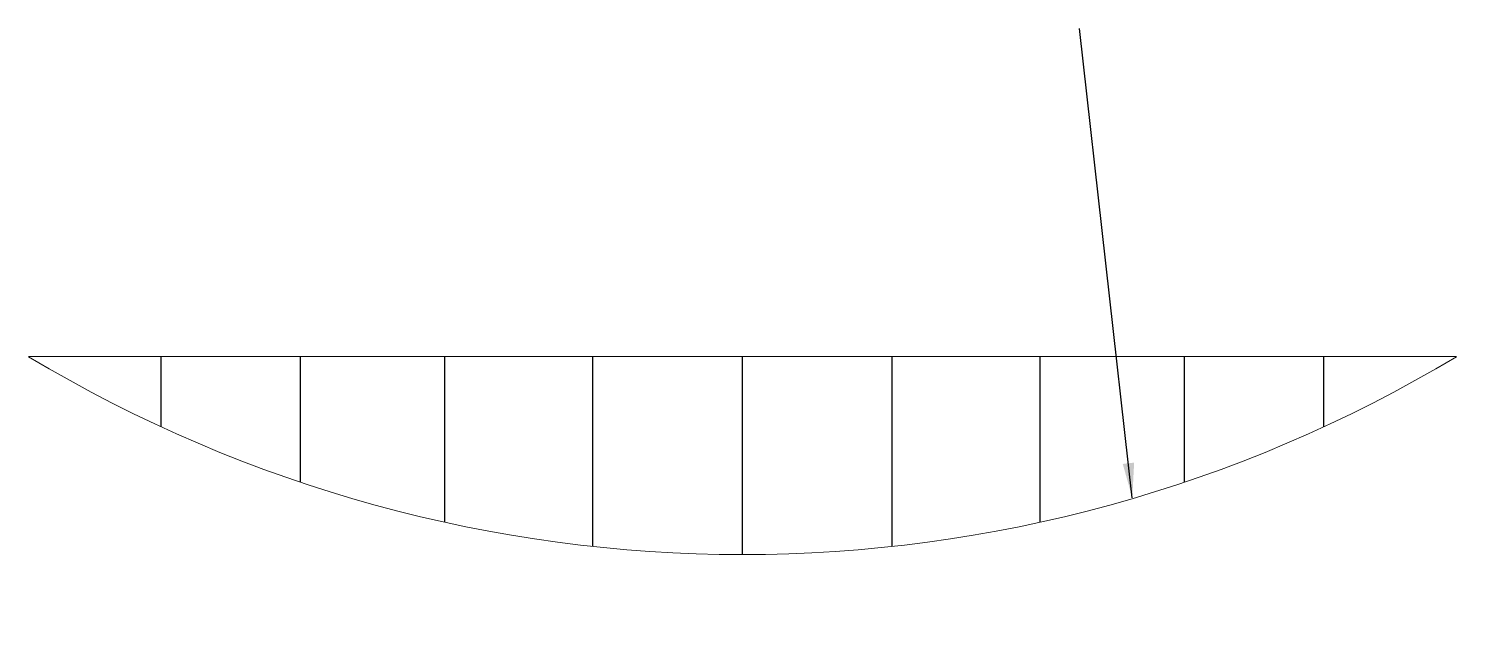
# Model space of a CAD drawing. Header units: millimetres. Extents: x 2777 to 2921, y 1781 to 1841.
import ezdxf

# ---------------------------------------------------------------- set-up
doc = ezdxf.new("R2010")
doc.units = ezdxf.units.MM
doc.layers.add('VMS Kontura', color=7, linetype='Continuous', lineweight=9)
doc.styles.get("Standard").update_dxf_attribs({"font": 'arial.ttf'})
doc.dimstyles.new('AM_ISO$7', dxfattribs={"dimtxt": 3.5, "dimasz": 3.5, "dimexe": 1, "dimexo": 1, "dimgap": 1.5, "dimtad": 1, "dimdsep": 46, "dimtxsty": 'Standard', "dimcen": 0, "dimclrd": 256, "dimclre": 256, "dimclrt": 2, "dimadec": 0, "dimazin": 2, "dimtp": 0.1, "dimtm": 0.1, "dimtfac": 0.71, "dimtdec": 3, "dimtmove": 0, "dimatfit": 3, "dimfxl": 1, "dimlwd": -1, "dimlwe": -1, "dimarcsym": 1})

# ---------------------------------------------------------------- blocks, each defined once
blk = doc.blocks.new('Strelice_10')
for p, q in [((0, -19.87), (0, 0)), ((15.03, -19.06), (15.03, 0)), ((29.89, -16.63), (29.89, 0)), ((44.4, -12.61), (44.4, 0)), ((58.39, -7.04), (58.39, 0)), ((-58.39, -7.04), (-58.39, 0)), ((-44.4, -12.61), (-44.4, 0)), ((-29.89, -16.63), (-29.89, 0)), ((-15.03, -19.06), (-15.03, 0))]:
    blk.add_line(p, q)
at = {"layer": 'VMS Kontura', "color": 0, "ltscale": 50}
blk.add_line((-71.7, 0), (71.7, 0), dxfattribs=at)
at = {"layer": 'VMS Kontura', "color": 1, "ltscale": 1000}
blk.add_arc((0, 119.38), 139.26, 239.0135, 300.9865, dxfattribs=at)
at = {"flags": 4}
for tag, p, rotation in [('R', (37.04, 30.71), 277.1653), ('H1', (-59.8, 12.93), 270), ('H2', (-46.21, 12.93), 270), ('H3', (-31.41, 12.93), 270), ('H4', (-17.05, 12.93), 270), ('H5', (-1.8, 12.93), 270), ('H6', (13.01, 12.93), 270), ('H7', (28.04, 12.93), 270), ('H8', (42.77, 12.93), 270), ('H9', (57.79, 12.93), 270), ('P1', (-73.91, -7.17), 270), ('P11', (71.61, -8.49), 270), ('P2', (-60.33, -14.18), 270), ('P10', (57.76, -15.31), 270), ('P3', (-46.51, -19.6), 270), ('P9', (43.96, -20.43), 270), ('P4', (-30.97, -23.86), 270), ('P8', (28.84, -24.31), 270), ('P5', (-16.12, -26.28), 270), ('P7', (13.94, -26.51), 270), ('P6', (-1.63, -27.16), 270)]:
    blk.add_attdef(tag, p, '', height=2.5, rotation=rotation, dxfattribs=at)
blk.add_leader([(39.15, -14.19), (33.86, 32.96)], dimstyle='AM_ISO$7')

msp = doc.modelspace()

# ---------------------------------------------------------------- block references
msp.add_blockref('Strelice_10', (2848.82, 1807.71))

doc.saveas('drawing.dxf')
